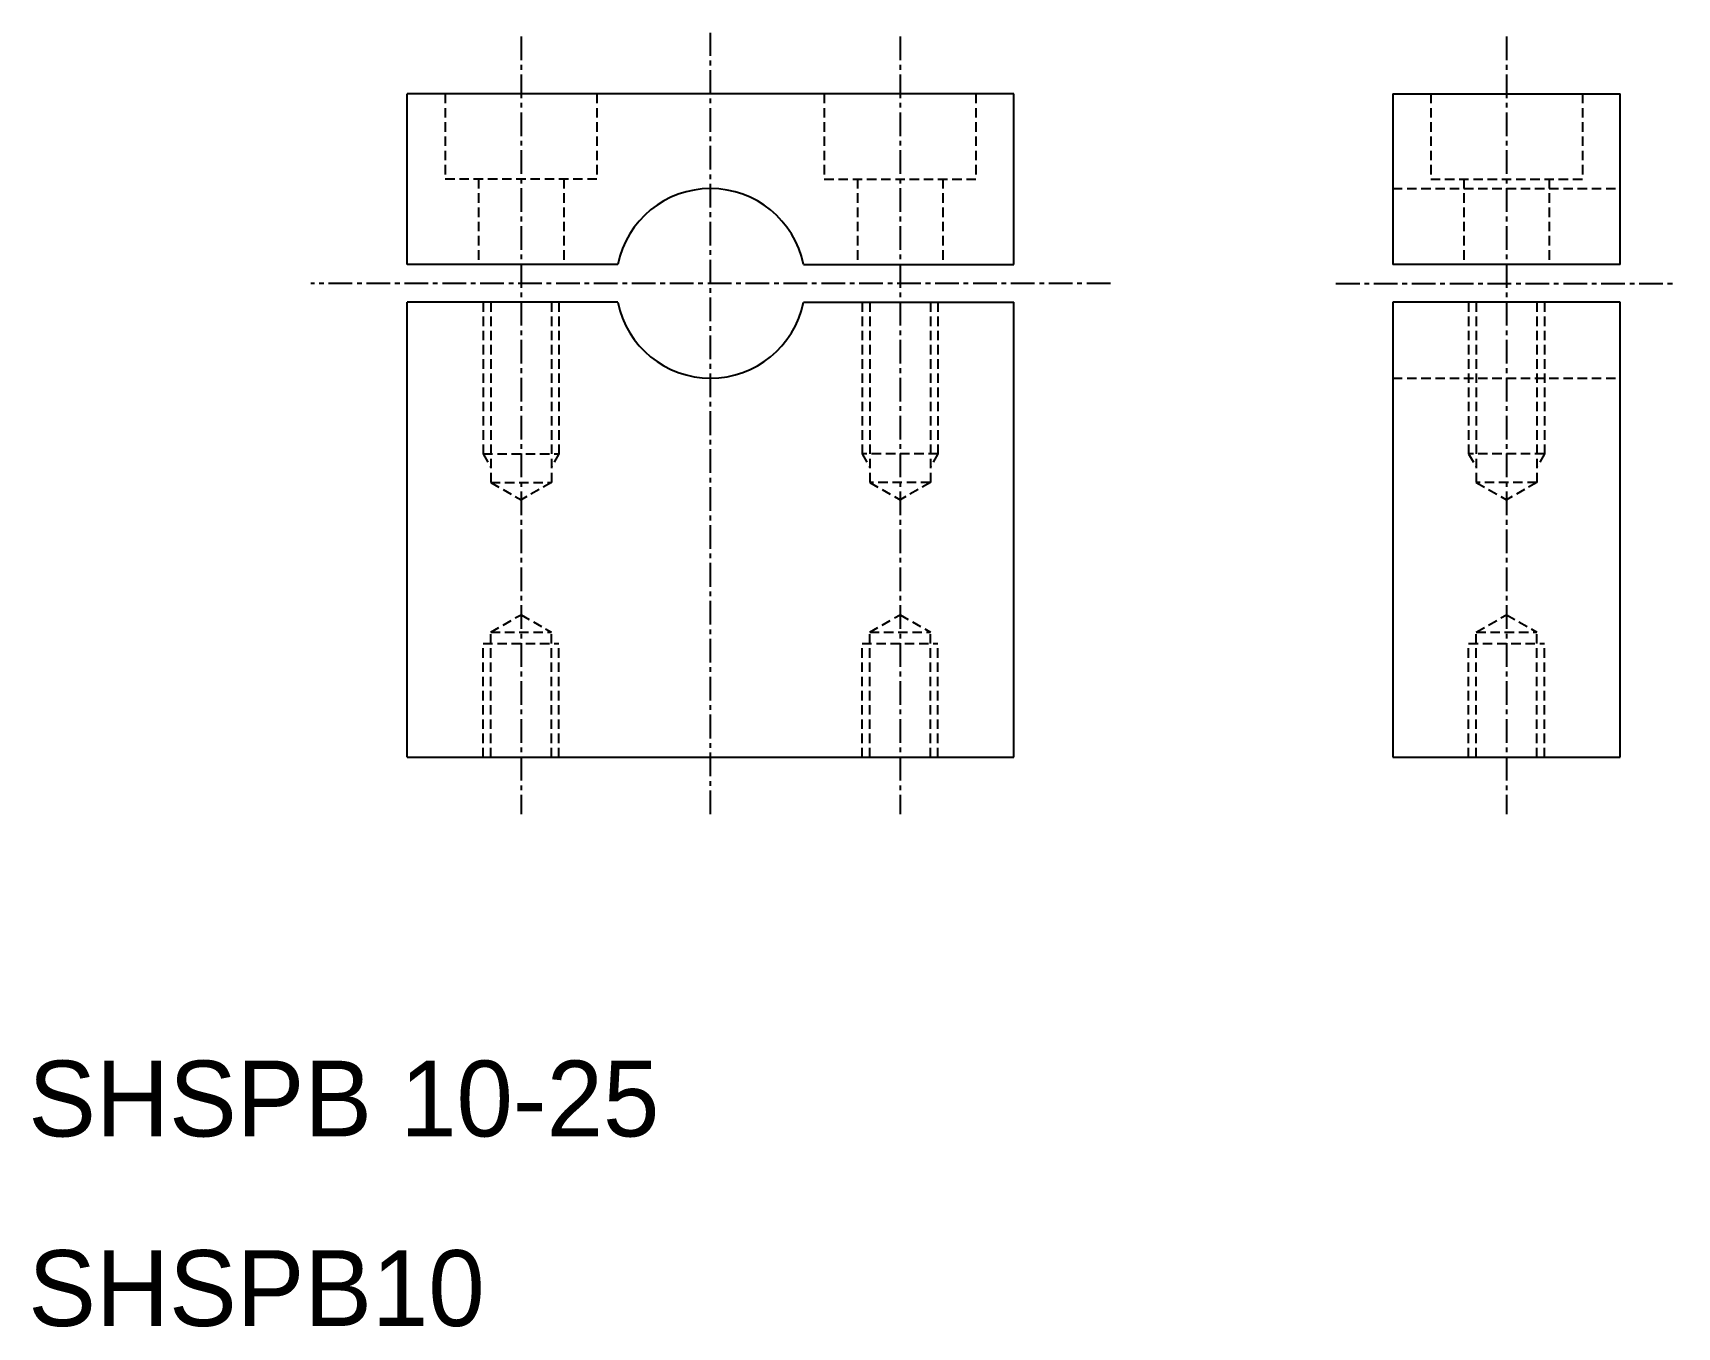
# Model space of a CAD drawing. Extents: x 10.2 to 97, y 9.9 to 78.2.
import ezdxf

# ---------------------------------------------------------------- set-up
doc = ezdxf.new("R2010")
doc.units = 0
doc.linetypes.add('CENTER', pattern=[2, 1.25, -0.25, 0.25, -0.25])
doc.linetypes.add('DASHED', pattern=[0.75, 0.5, -0.25])
doc.layers.get('0').update_dxf_attribs({"linetype": 'CONTINUOUS'})
doc.layers.add('CENTER', color=1, linetype='CENTER')

msp = doc.modelspace()

# ---------------------------------------------------------------- linework, layer by layer
at = {"color": 7, "linetype": 'CONTINUOUS'}
for p, q in [((62, 75), (30, 75)), ((30, 66), (30, 75)), ((62, 66), (62, 75)), ((82, 75), (82, 66)), ((82, 75), (94, 75)), ((94, 66), (94, 75)), ((41.101, 66), (30, 66)), ((50.899, 66), (62, 66)), ((94, 66), (82, 66)), ((30, 40), (30, 64)), ((41.101, 64), (30, 64)), ((50.899, 64), (62, 64)), ((62, 40), (62, 64)), ((94, 64), (82, 64)), ((82, 64), (82, 40)), ((94, 40), (94, 64)), ((30, 40), (62, 40)), ((82, 40), (94, 40))]:
    msp.add_line(p, q, dxfattribs=at)
at = {"color": 3, "linetype": 'DASHED'}
for p, q in [((32, 75), (32, 70.5)), ((40, 75), (40, 70.5)), ((52, 75), (52, 70.5)), ((60, 75), (60, 70.5)), ((84, 75), (84, 70.5)), ((92, 75), (92, 70.5)), ((40, 70.5), (32, 70.5)), ((33.75, 70.5), (33.75, 66)), ((38.25, 70.5), (38.25, 66)), ((52, 70.5), (60, 70.5)), ((53.75, 70.5), (53.75, 66)), ((58.25, 70.5), (58.25, 66)), ((84, 70.5), (92, 70.5)), ((85.75, 70.5), (85.75, 66)), ((90.25, 70.5), (90.25, 66)), ((82, 70), (94, 70)), ((34, 64), (34, 56)), ((34.4, 64), (34.4, 54.5)), ((37.6, 64), (37.6, 54.5)), ((38, 64), (38, 56)), ((54, 64), (54, 56)), ((54.4, 64), (54.4, 54.5)), ((57.6, 64), (57.6, 54.5)), ((58, 64), (58, 56)), ((86, 64), (86, 56)), ((86.4, 64), (86.4, 54.5)), ((89.6, 64), (89.6, 54.5)), ((90, 64), (90, 56)), ((82, 60), (94, 60)), ((34, 56), (38, 56)), ((34, 56), (34.4, 55.307)), ((38, 56), (37.6, 55.307)), ((58, 56), (54, 56)), ((54, 56), (54.4, 55.307)), ((58, 56), (57.6, 55.307)), ((90, 56), (86, 56)), ((86, 56), (86.4, 55.307)), ((90, 56), (89.6, 55.307)), ((34.4, 54.5), (37.6, 54.5)), ((34.4, 54.5), (36, 53.576)), ((37.6, 54.5), (36, 53.576)), ((54.4, 54.5), (56, 53.576)), ((57.6, 54.5), (54.4, 54.5)), ((57.6, 54.5), (56, 53.576)), ((89.6, 54.5), (86.4, 54.5)), ((86.4, 54.5), (88, 53.576)), ((89.6, 54.5), (88, 53.576)), ((34.4, 46.6), (36, 47.524)), ((36, 47.524), (37.6, 46.6)), ((54.4, 46.6), (56, 47.524)), ((56, 47.524), (57.6, 46.6)), ((86.4, 46.6), (88, 47.524)), ((88, 47.524), (89.6, 46.6)), ((34, 40), (34, 46)), ((34, 46), (38, 46)), ((34.4, 40), (34.4, 46.6)), ((34.4, 46.6), (37.6, 46.6)), ((37.6, 40), (37.6, 46.6)), ((38, 40), (38, 46)), ((54, 46), (58, 46)), ((54, 40), (54, 46)), ((54.4, 46.6), (57.6, 46.6)), ((54.4, 40), (54.4, 46.6)), ((57.6, 40), (57.6, 46.6)), ((58, 40), (58, 46)), ((86, 46), (90, 46)), ((86, 40), (86, 46)), ((86.4, 46.6), (89.6, 46.6)), ((86.4, 40), (86.4, 46.6)), ((89.6, 40), (89.6, 46.6)), ((90, 40), (90, 46))]:
    msp.add_line(p, q, dxfattribs=at)
at = {"color": 7, "linetype": 'CONTINUOUS'}
for start, end in [(11.53696, 168.46304), (191.53696, 348.46304)]:
    msp.add_arc((46, 65), 5, start, end, dxfattribs=at)
at = {"layer": 'CENTER', "color": 1, "linetype": 'CENTER'}
for p, q in [((46, 37), (46, 78.213)), ((36, 78.02), (36, 37)), ((56, 78.02), (56, 37)), ((88, 78.02), (88, 37)), ((67.098, 65), (24.902, 65)), ((79, 65), (97, 65))]:
    msp.add_line(p, q, dxfattribs=at)

# ---------------------------------------------------------------- texts
at = {"color": 7, "linetype": 'CONTINUOUS'}
for s, p in [('SHSPB 10-25', (10, 20)), ('SHSPB10', (10, 10))]:
    msp.add_text(s, height=4, dxfattribs=at).set_placement(p)

doc.saveas('drawing.dxf')
